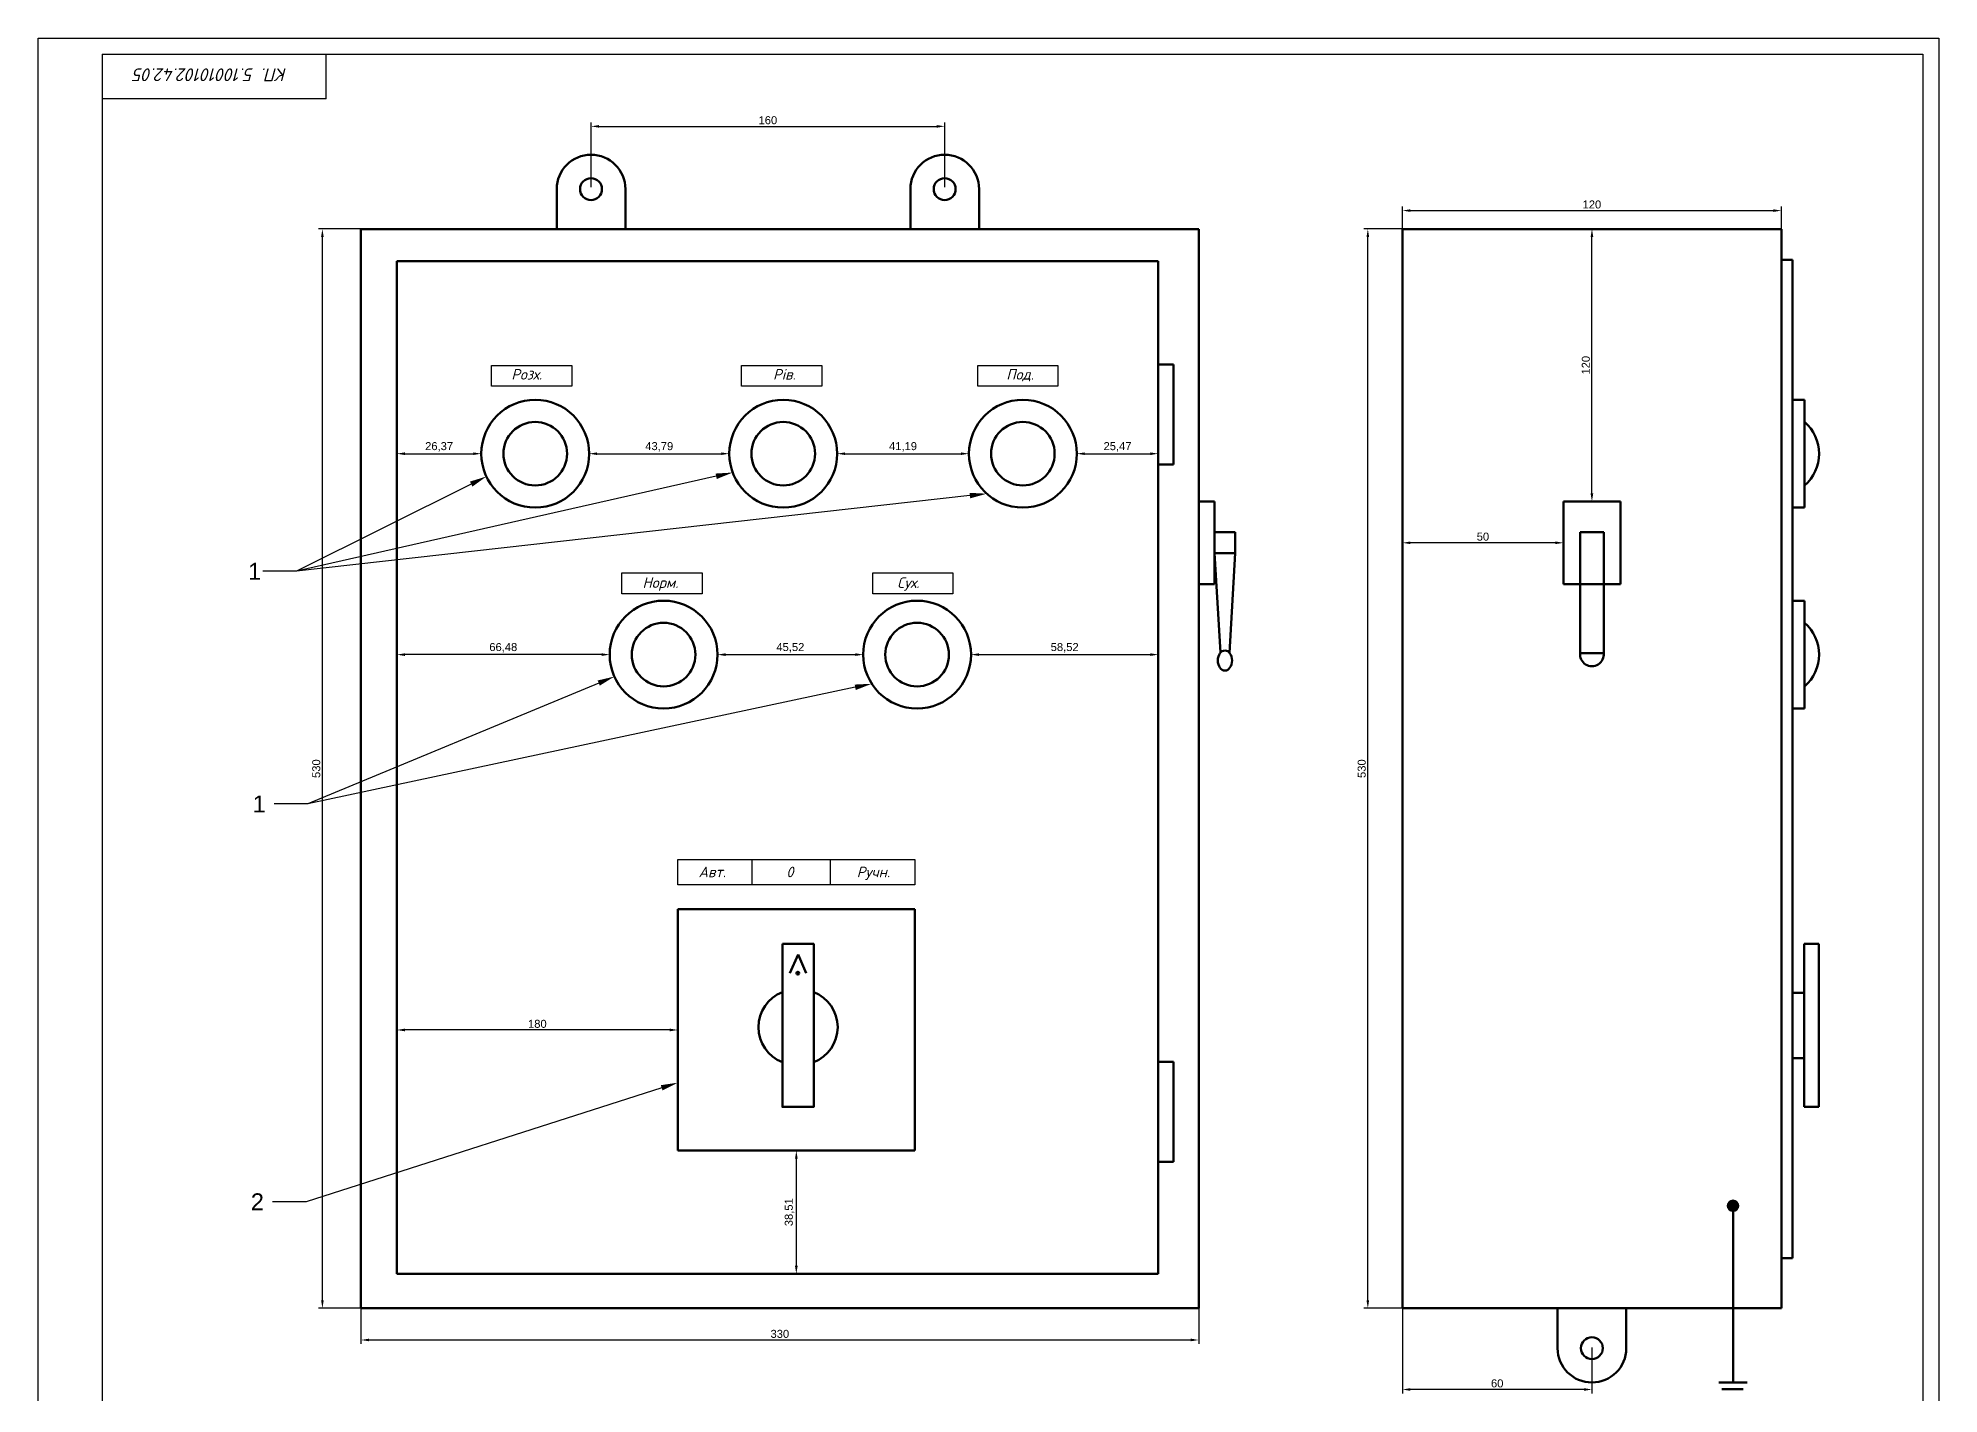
# Model space of a CAD drawing. Header units: millimetres. Extents: x 1158 to 1752, y 1553 to 2378.
# Drawn here: x 1158 to 1752, y 1954 to 2378 of the extents above; entities that cross this region are included whole.
import ezdxf
from ezdxf import colors
from ezdxf.entities.mleader import LeaderData, LeaderLine
from ezdxf.math import Vec2, Vec3

# ---------------------------------------------------------------- set-up
doc = ezdxf.new("R2010")
doc.units = ezdxf.units.MM
for name, color, linetype, lineweight in [('Osnova', 7, 'Continuous', 200), ('ramka', 7, 'Continuous', 40), ('ОСН', 7, 'Continuous', 35)]:
    doc.layers.add(name, color=color, linetype=linetype, lineweight=lineweight)
doc.styles.get("Standard").update_dxf_attribs({"font": 'arial.ttf'})
doc.styles.add('style1', font='isocpeur.ttf', dxfattribs={"oblique": 15, "height": 3})
doc.dimstyles.new('ISO-25', dxfattribs={"dimtxt": 2.5, "dimasz": 2.5, "dimexe": 1.25, "dimexo": 0.625, "dimtad": 1, "dimtxsty": 'Standard', "dimcen": 2.5, "dimadec": 0, "dimazin": 0, "dimtfac": 1, "dimtmove": 0, "dimatfit": 3, "dimfxl": 1, "dimarcsym": 0})

# ---------------------------------------------------------------- blocks, each defined once
blk = doc.blocks.new('*D10')
at = {"color": 0, "lineweight": -2, "transparency": 16777216}
for p, q in [((1270.28, 2185.87), (1270.28, 2186.5)), ((1336.76, 2185.87), (1336.76, 2186.5)), ((1334.26, 2185.25), (1272.78, 2185.25))]:
    blk.add_line(p, q, dxfattribs=at)
at = {"color": 0, "lineweight": 25, "transparency": 16777216}
for points in [[(1272.78, 2185.67), (1272.78, 2184.83), (1270.28, 2185.25)], [(1334.26, 2185.67), (1334.26, 2184.83), (1336.76, 2185.25)]]:
    blk.add_solid(points, dxfattribs=at)
at = {"layer": 'Defpoints', "color": 0, "lineweight": 25, "transparency": 16777216}
for p in [(1270.28, 2185.25), (1270.28, 2185.25), (1336.76, 2185.25)]:
    blk.add_point(p, dxfattribs=at)
at = {"color": 0, "transparency": 16777216, "insert": (1303.52, 2187.38), "char_height": 2.5, "attachment_point": 5}
blk.add_mtext('66,48', dxfattribs=at)
blk = doc.blocks.new('*D11')
at = {"color": 0, "lineweight": -2, "transparency": 16777216}
for p, q in [((1370.46, 2185.87), (1370.46, 2186.5)), ((1415.98, 2185.87), (1415.98, 2186.5)), ((1372.96, 2185.25), (1413.48, 2185.25))]:
    blk.add_line(p, q, dxfattribs=at)
at = {"color": 0, "lineweight": 25, "transparency": 16777216}
for points in [[(1372.96, 2185.67), (1372.96, 2184.83), (1370.46, 2185.25)], [(1413.48, 2185.67), (1413.48, 2184.83), (1415.98, 2185.25)]]:
    blk.add_solid(points, dxfattribs=at)
at = {"layer": 'Defpoints', "color": 0, "lineweight": 25, "transparency": 16777216}
for p in [(1370.46, 2185.25), (1415.98, 2185.25), (1415.98, 2185.25)]:
    blk.add_point(p, dxfattribs=at)
at = {"color": 0, "transparency": 16777216, "insert": (1393.22, 2187.38), "char_height": 2.5, "attachment_point": 5}
blk.add_mtext('45,52', dxfattribs=at)
blk = doc.blocks.new('*D12')
at = {"color": 0, "lineweight": -2, "transparency": 16777216}
for p, q in [((1449.68, 2184.62), (1449.68, 2184)), ((1452.18, 2185.25), (1505.7, 2185.25)), ((1508.2, 2184.62), (1508.2, 2184))]:
    blk.add_line(p, q, dxfattribs=at)
at = {"color": 0, "lineweight": 25, "transparency": 16777216}
for points in [[(1452.18, 2185.67), (1452.18, 2184.83), (1449.68, 2185.25)], [(1505.7, 2185.67), (1505.7, 2184.83), (1508.2, 2185.25)]]:
    blk.add_solid(points, dxfattribs=at)
at = {"layer": 'Defpoints', "color": 0, "lineweight": 25, "transparency": 16777216}
for p in [(1449.68, 2185.25), (1508.2, 2185.25), (1508.2, 2185.25)]:
    blk.add_point(p, dxfattribs=at)
at = {"color": 0, "transparency": 16777216, "insert": (1478.94, 2187.38), "char_height": 2.5, "attachment_point": 5}
blk.add_mtext('58,52', dxfattribs=at)
blk = doc.blocks.new('*D13')
at = {"color": 0, "lineweight": -2, "transparency": 16777216}
for p, q in [((1394.46, 2030.22), (1393.84, 2030.22)), ((1395.09, 2027.72), (1395.09, 1994.22)), ((1394.46, 1991.72), (1393.84, 1991.72))]:
    blk.add_line(p, q, dxfattribs=at)
at = {"color": 0, "lineweight": 25, "transparency": 16777216}
for points in [[(1394.67, 2027.72), (1395.51, 2027.72), (1395.09, 2030.22)], [(1394.67, 1994.22), (1395.51, 1994.22), (1395.09, 1991.72)]]:
    blk.add_solid(points, dxfattribs=at)
at = {"layer": 'Defpoints', "color": 0, "lineweight": 25, "transparency": 16777216}
for p in [(1395.09, 2030.22), (1395.09, 1991.72), (1395.09, 1991.72)]:
    blk.add_point(p, dxfattribs=at)
at = {"color": 0, "transparency": 16777216, "insert": (1392.96, 2010.97), "char_height": 2.5, "attachment_point": 5, "rotation": 90}
blk.add_mtext('38,51', dxfattribs=at)
blk = doc.blocks.new('*D14')
at = {"color": 0, "lineweight": -2, "transparency": 16777216}
for p, q in [((1270.28, 2067.31), (1270.28, 2066.68)), ((1355.54, 2067.93), (1272.78, 2067.93)), ((1358.04, 2067.31), (1358.04, 2066.68))]:
    blk.add_line(p, q, dxfattribs=at)
at = {"color": 0, "lineweight": 25, "transparency": 16777216}
for points in [[(1272.78, 2068.35), (1272.78, 2067.52), (1270.28, 2067.93)], [(1355.54, 2068.35), (1355.54, 2067.52), (1358.04, 2067.93)]]:
    blk.add_solid(points, dxfattribs=at)
at = {"layer": 'Defpoints', "color": 0, "lineweight": 25, "transparency": 16777216}
for p in [(1270.28, 2067.93), (1270.28, 2067.93), (1358.04, 2067.93)]:
    blk.add_point(p, dxfattribs=at)
at = {"color": 0, "transparency": 16777216, "insert": (1314.16, 2069.84), "char_height": 2.5, "attachment_point": 5}
blk.add_mtext('180', dxfattribs=at)
blk = doc.blocks.new('*D5')
at = {"color": 0, "lineweight": -2, "transparency": 16777216}
for p, q in [((1259.06, 1981.15), (1259.06, 1969.79)), ((1520.82, 1981.15), (1520.82, 1969.79)), ((1261.56, 1971.04), (1518.32, 1971.04))]:
    blk.add_line(p, q, dxfattribs=at)
at = {"color": 0, "lineweight": 25, "transparency": 16777216}
for points in [[(1261.56, 1971.46), (1261.56, 1970.63), (1259.06, 1971.04)], [(1518.32, 1971.46), (1518.32, 1970.63), (1520.82, 1971.04)]]:
    blk.add_solid(points, dxfattribs=at)
at = {"layer": 'Defpoints', "color": 0, "lineweight": 25, "transparency": 16777216}
for p in [(1259.06, 1981.78), (1520.82, 1981.78), (1520.82, 1971.04)]:
    blk.add_point(p, dxfattribs=at)
at = {"color": 0, "transparency": 16777216, "insert": (1389.94, 1972.94), "char_height": 2.5, "attachment_point": 5}
blk.add_mtext('330', dxfattribs=at)
blk = doc.blocks.new('*D6')
at = {"color": 0, "lineweight": -2, "transparency": 16777216}
for p, q in [((1259.26, 2318.28), (1245.75, 2318.28)), ((1247, 1983.45), (1247, 2315.78)), ((1259.26, 1980.95), (1245.75, 1980.95))]:
    blk.add_line(p, q, dxfattribs=at)
at = {"color": 0, "lineweight": 25, "transparency": 16777216}
for points in [[(1246.59, 2315.78), (1247.42, 2315.78), (1247, 2318.28)], [(1246.59, 1983.45), (1247.42, 1983.45), (1247, 1980.95)]]:
    blk.add_solid(points, dxfattribs=at)
at = {"layer": 'Defpoints', "color": 0, "lineweight": 25, "transparency": 16777216}
for p in [(1247, 2318.28), (1259.88, 2318.28), (1259.88, 1980.95)]:
    blk.add_point(p, dxfattribs=at)
at = {"color": 0, "transparency": 16777216, "insert": (1245.1, 2149.61), "char_height": 2.5, "attachment_point": 5, "rotation": 90}
blk.add_mtext('530', dxfattribs=at)
blk = doc.blocks.new('*D15')
at = {"color": 0, "lineweight": -2, "transparency": 16777216}
for p, q in [((1330.94, 2331.37), (1330.94, 2351.61)), ((1333.44, 2350.36), (1438.95, 2350.36)), ((1441.45, 2331.37), (1441.45, 2351.61))]:
    blk.add_line(p, q, dxfattribs=at)
at = {"color": 0, "lineweight": 25, "transparency": 16777216}
for points in [[(1333.44, 2350.77), (1333.44, 2349.94), (1330.94, 2350.36)], [(1438.95, 2350.77), (1438.95, 2349.94), (1441.45, 2350.36)]]:
    blk.add_solid(points, dxfattribs=at)
at = {"layer": 'Defpoints', "color": 0, "lineweight": 25, "transparency": 16777216}
for p in [(1441.45, 2350.36), (1330.94, 2330.75), (1441.45, 2330.75)]:
    blk.add_point(p, dxfattribs=at)
at = {"color": 0, "transparency": 16777216, "insert": (1386.2, 2352.26), "char_height": 2.5, "attachment_point": 5}
blk.add_mtext('160', dxfattribs=at)
blk = doc.blocks.new('*D7')
at = {"color": 0, "lineweight": -2, "transparency": 16777216}
for p, q in [((1584.49, 1981.15), (1584.49, 1954.31)), ((1643.69, 1968.68), (1643.69, 1954.31)), ((1641.19, 1955.56), (1586.99, 1955.56))]:
    blk.add_line(p, q, dxfattribs=at)
at = {"color": 0, "lineweight": 25, "transparency": 16777216}
for points in [[(1586.99, 1955.98), (1586.99, 1955.14), (1584.49, 1955.56)], [(1641.19, 1955.98), (1641.19, 1955.14), (1643.69, 1955.56)]]:
    blk.add_solid(points, dxfattribs=at)
at = {"layer": 'Defpoints', "color": 0, "lineweight": 25, "transparency": 16777216}
for p in [(1584.49, 1981.78), (1643.69, 1969.31), (1584.49, 1955.56)]:
    blk.add_point(p, dxfattribs=at)
at = {"color": 0, "transparency": 16777216, "insert": (1614.09, 1957.46), "char_height": 2.5, "attachment_point": 5}
blk.add_mtext('60', dxfattribs=at)
blk = doc.blocks.new('*D8')
at = {"color": 0, "lineweight": -2, "transparency": 16777216}
for p, q in [((1584.69, 2318.28), (1572.42, 2318.28)), ((1573.67, 1983.45), (1573.67, 2315.78)), ((1584.69, 1980.95), (1572.42, 1980.95))]:
    blk.add_line(p, q, dxfattribs=at)
at = {"color": 0, "lineweight": 25, "transparency": 16777216}
for points in [[(1573.25, 2315.78), (1574.08, 2315.78), (1573.67, 2318.28)], [(1573.25, 1983.45), (1574.08, 1983.45), (1573.67, 1980.95)]]:
    blk.add_solid(points, dxfattribs=at)
at = {"layer": 'Defpoints', "color": 0, "lineweight": 25, "transparency": 16777216}
for p in [(1573.67, 2318.28), (1585.32, 2318.28), (1585.32, 1980.95)]:
    blk.add_point(p, dxfattribs=at)
at = {"color": 0, "transparency": 16777216, "insert": (1571.76, 2149.61), "char_height": 2.5, "attachment_point": 5, "rotation": 90}
blk.add_mtext('530', dxfattribs=at)
blk = doc.blocks.new('*D9')
at = {"color": 0, "lineweight": -2, "transparency": 16777216}
for p, q in [((1584.49, 2318.08), (1584.49, 2325.28)), ((1586.99, 2324.03), (1700.39, 2324.03)), ((1702.89, 2318.08), (1702.89, 2325.28))]:
    blk.add_line(p, q, dxfattribs=at)
at = {"color": 0, "lineweight": 25, "transparency": 16777216}
for points in [[(1586.99, 2324.44), (1586.99, 2323.61), (1584.49, 2324.03)], [(1700.39, 2324.44), (1700.39, 2323.61), (1702.89, 2324.03)]]:
    blk.add_solid(points, dxfattribs=at)
at = {"layer": 'Defpoints', "color": 0, "lineweight": 25, "transparency": 16777216}
for p in [(1702.89, 2324.03), (1584.49, 2317.45), (1702.89, 2317.45)]:
    blk.add_point(p, dxfattribs=at)
at = {"color": 0, "transparency": 16777216, "insert": (1643.69, 2325.93), "char_height": 2.5, "attachment_point": 5}
blk.add_mtext('120', dxfattribs=at)
blk = doc.blocks.new('*D16')
at = {"color": 0, "lineweight": -2, "transparency": 16777216}
for p, q in [((1584.49, 2220.83), (1584.49, 2221.45)), ((1632.3, 2220.2), (1586.99, 2220.2)), ((1634.8, 2220.83), (1634.8, 2221.45))]:
    blk.add_line(p, q, dxfattribs=at)
at = {"color": 0, "lineweight": 25, "transparency": 16777216}
for points in [[(1586.99, 2220.62), (1586.99, 2219.79), (1584.49, 2220.2)], [(1632.3, 2220.62), (1632.3, 2219.79), (1634.8, 2220.2)]]:
    blk.add_solid(points, dxfattribs=at)
at = {"layer": 'Defpoints', "color": 0, "lineweight": 25, "transparency": 16777216}
for p in [(1584.49, 2220.2), (1584.49, 2220.2), (1634.8, 2220.2)]:
    blk.add_point(p, dxfattribs=at)
at = {"color": 0, "transparency": 16777216, "insert": (1609.64, 2222.11), "char_height": 2.5, "attachment_point": 5}
blk.add_mtext('50', dxfattribs=at)
blk = doc.blocks.new('*D17')
at = {"color": 0, "lineweight": -2, "transparency": 16777216}
for p, q in [((1643.07, 2318.28), (1642.44, 2318.28)), ((1643.69, 2235.62), (1643.69, 2315.78)), ((1643.07, 2233.12), (1642.44, 2233.12))]:
    blk.add_line(p, q, dxfattribs=at)
at = {"color": 0, "lineweight": 25, "transparency": 16777216}
for points in [[(1643.28, 2315.78), (1644.11, 2315.78), (1643.69, 2318.28)], [(1643.28, 2235.62), (1644.11, 2235.62), (1643.69, 2233.12)]]:
    blk.add_solid(points, dxfattribs=at)
at = {"layer": 'Defpoints', "color": 0, "lineweight": 25, "transparency": 16777216}
for p in [(1643.69, 2318.28), (1643.69, 2318.28), (1643.69, 2233.12)]:
    blk.add_point(p, dxfattribs=at)
at = {"color": 0, "transparency": 16777216, "insert": (1641.79, 2275.7), "char_height": 2.5, "attachment_point": 5, "rotation": 90}
blk.add_mtext('120', dxfattribs=at)
blk = doc.blocks.new('*D31')
at = {"color": 0, "lineweight": -2, "transparency": 16777216}
for p, q in [((1482.72, 2248.67), (1482.72, 2249.3)), ((1485.22, 2248.05), (1505.7, 2248.05)), ((1508.2, 2248.67), (1508.2, 2249.3))]:
    blk.add_line(p, q, dxfattribs=at)
at = {"color": 0, "lineweight": 25, "transparency": 16777216}
for points in [[(1485.22, 2248.46), (1485.22, 2247.63), (1482.72, 2248.05)], [(1505.7, 2248.46), (1505.7, 2247.63), (1508.2, 2248.05)]]:
    blk.add_solid(points, dxfattribs=at)
at = {"layer": 'Defpoints', "color": 0, "lineweight": 25, "transparency": 16777216}
for p in [(1482.72, 2248.05), (1508.2, 2248.05), (1508.2, 2248.05)]:
    blk.add_point(p, dxfattribs=at)
at = {"color": 0, "lineweight": 25, "transparency": 16777216, "insert": (1495.46, 2250.18), "char_height": 2.5, "attachment_point": 5}
blk.add_mtext('25,47', dxfattribs=at)
blk = doc.blocks.new('*D32')
at = {"color": 0, "lineweight": -2, "transparency": 16777216}
for p, q in [((1270.28, 2247.42), (1270.28, 2246.8)), ((1272.78, 2248.05), (1294.15, 2248.05)), ((1296.65, 2247.42), (1296.65, 2246.8))]:
    blk.add_line(p, q, dxfattribs=at)
at = {"color": 0, "lineweight": 25, "transparency": 16777216}
for points in [[(1272.78, 2248.46), (1272.78, 2247.63), (1270.28, 2248.05)], [(1294.15, 2248.46), (1294.15, 2247.63), (1296.65, 2248.05)]]:
    blk.add_solid(points, dxfattribs=at)
at = {"layer": 'Defpoints', "color": 0, "lineweight": 25, "transparency": 16777216}
for p in [(1270.28, 2248.05), (1296.65, 2248.05), (1296.65, 2248.05)]:
    blk.add_point(p, dxfattribs=at)
at = {"color": 0, "lineweight": 25, "transparency": 16777216, "insert": (1283.47, 2250.18), "char_height": 2.5, "attachment_point": 5}
blk.add_mtext('26,37', dxfattribs=at)
blk = doc.blocks.new('*D33')
at = {"color": 0, "lineweight": -2, "transparency": 16777216}
for p, q in [((1330.35, 2248.67), (1330.35, 2249.3)), ((1332.85, 2248.05), (1371.64, 2248.05)), ((1374.14, 2248.67), (1374.14, 2249.3))]:
    blk.add_line(p, q, dxfattribs=at)
at = {"color": 0, "lineweight": 25, "transparency": 16777216}
for points in [[(1332.85, 2248.46), (1332.85, 2247.63), (1330.35, 2248.05)], [(1371.64, 2248.46), (1371.64, 2247.63), (1374.14, 2248.05)]]:
    blk.add_solid(points, dxfattribs=at)
at = {"layer": 'Defpoints', "color": 0, "lineweight": 25, "transparency": 16777216}
for p in [(1330.35, 2248.05), (1374.14, 2248.05), (1374.14, 2248.05)]:
    blk.add_point(p, dxfattribs=at)
at = {"color": 0, "lineweight": 25, "transparency": 16777216, "insert": (1352.25, 2250.18), "char_height": 2.5, "attachment_point": 5}
blk.add_mtext('43,79', dxfattribs=at)
blk = doc.blocks.new('*D34')
at = {"color": 0, "lineweight": -2, "transparency": 16777216}
for p, q in [((1407.84, 2247.42), (1407.84, 2246.8)), ((1410.34, 2248.05), (1446.53, 2248.05)), ((1449.03, 2247.42), (1449.03, 2246.8))]:
    blk.add_line(p, q, dxfattribs=at)
at = {"color": 0, "lineweight": 25, "transparency": 16777216}
for points in [[(1410.34, 2248.46), (1410.34, 2247.63), (1407.84, 2248.05)], [(1446.53, 2248.46), (1446.53, 2247.63), (1449.03, 2248.05)]]:
    blk.add_solid(points, dxfattribs=at)
at = {"layer": 'Defpoints', "color": 0, "lineweight": 25, "transparency": 16777216}
for p in [(1407.84, 2248.05), (1449.03, 2248.05), (1449.03, 2248.05)]:
    blk.add_point(p, dxfattribs=at)
at = {"color": 0, "lineweight": 25, "transparency": 16777216, "insert": (1428.43, 2250.18), "char_height": 2.5, "attachment_point": 5}
blk.add_mtext('41,19', dxfattribs=at)

msp = doc.modelspace()

# ---------------------------------------------------------------- hatches: boundary and pattern name
at = {"lineweight": 70}
h = msp.add_hatch(color=256, dxfattribs=at)
h.dxf.hatch_style = 1
h.paths.add_polyline_path([(1395.127, 2085.682, 1), (1395.981, 2085.682, 1)])
h = msp.add_hatch(color=256, dxfattribs=at)
h.dxf.hatch_style = 1
h.paths.add_polyline_path([(1689.377, 2012.996, 1), (1686.177, 2012.996, 1)])

# ---------------------------------------------------------------- linework, layer by layer
at = {"lineweight": 25}
for p, q in [((1158.139, 1557.971), (1158.139, 2377.971)), ((1752.139, 2377.971), (1752.139, 1552.971)), ((1178.139, 2372.971), (1178.139, 1557.971)), ((1747.139, 2372.971), (1747.139, 1557.971))]:
    msp.add_line(p, q, dxfattribs=at)
at = {"lineweight": 70}
for p, q in [((1320.215, 2330.746), (1320.215, 2318.275)), ((1341.673, 2330.746), (1341.673, 2318.275)), ((1430.725, 2330.746), (1430.725, 2318.275)), ((1452.183, 2330.746), (1452.183, 2318.275)), ((1259.06, 2318.275), (1259.06, 1980.951)), ((1520.822, 2318.275), (1259.06, 2318.275)), ((1520.822, 1980.951), (1520.822, 2318.275)), ((1584.492, 2318.275), (1702.893, 2318.275)), ((1584.492, 1980.951), (1584.492, 2318.275)), ((1702.893, 2318.275), (1702.893, 1980.951)), ((1270.281, 2308.198), (1270.281, 1991.715)), ((1508.2, 2308.198), (1270.281, 2308.198)), ((1508.2, 1991.715), (1508.2, 2308.198)), ((1702.893, 2308.648), (1706.392, 2308.648)), ((1706.392, 2308.648), (1706.392, 1996.595)), ((1508.2, 2275.958), (1512.931, 2275.958)), ((1512.931, 2275.958), (1512.931, 2244.685)), ((1710.11, 2264.897), (1706.392, 2264.897)), ((1710.11, 2264.897), (1710.11, 2231.199)), ((1512.931, 2244.685), (1508.2, 2244.685)), ((1520.822, 2233.115), (1525.808, 2233.115)), ((1525.808, 2233.115), (1525.808, 2207.293)), ((1643.692, 2233.115), (1634.798, 2233.115)), ((1634.798, 2233.115), (1634.798, 2207.293)), ((1652.586, 2233.115), (1643.692, 2233.115)), ((1652.586, 2207.293), (1652.586, 2233.115)), ((1710.11, 2231.199), (1706.392, 2231.199)), ((1525.808, 2216.913), (1525.808, 2223.495)), ((1525.808, 2223.495), (1532.219, 2223.495)), ((1532.219, 2223.495), (1532.219, 2216.913)), ((1643.692, 2223.492), (1640.017, 2223.492)), ((1640.017, 2223.492), (1640.017, 2185.755)), ((1647.367, 2223.492), (1643.692, 2223.492)), ((1647.367, 2185.755), (1647.367, 2223.492)), ((1532.219, 2216.913), (1525.808, 2216.913)), ((1525.808, 2216.913), (1527.681, 2185.892)), ((1532.219, 2216.913), (1530.394, 2185.86)), ((1525.808, 2207.293), (1520.822, 2207.293)), ((1634.798, 2207.293), (1652.586, 2207.293)), ((1706.392, 2202.097), (1710.11, 2202.097)), ((1710.11, 2202.097), (1710.11, 2168.399)), ((1640.017, 2185.755), (1647.367, 2185.755)), ((1710.11, 2168.399), (1706.392, 2168.399)), ((1358.042, 2105.646), (1358.042, 2030.221)), ((1432.136, 2105.646), (1358.042, 2105.646)), ((1432.136, 2030.221), (1432.136, 2105.646)), ((1393.047, 2085.682), (1395.644, 2091.568)), ((1395.644, 2091.568), (1398.162, 2085.682)), ((1709.976, 2094.825), (1714.602, 2094.825)), ((1709.998, 2043.868), (1709.998, 2094.825)), ((1714.602, 2094.825), (1714.602, 2043.868)), ((1709.998, 2079.577), (1706.392, 2079.577)), ((1508.2, 2057.967), (1512.931, 2057.967)), ((1512.931, 2057.967), (1512.931, 2026.693)), ((1709.998, 2059.116), (1706.392, 2059.116)), ((1714.602, 2043.868), (1709.998, 2043.868)), ((1358.042, 2030.221), (1432.136, 2030.221)), ((1512.931, 2026.693), (1508.2, 2026.693)), ((1687.777, 2011.396), (1687.777, 1957.707)), ((1706.392, 1996.595), (1702.893, 1996.595)), ((1270.281, 1991.715), (1508.2, 1991.715)), ((1259.06, 1980.951), (1520.822, 1980.951)), ((1702.893, 1980.951), (1584.492, 1980.951)), ((1632.963, 1968.481), (1632.963, 1980.951)), ((1632.963, 1980.951), (1654.421, 1980.951)), ((1654.421, 1968.481), (1654.421, 1980.951)), ((1687.777, 1957.707), (1683.341, 1957.707)), ((1684.28, 1955.708), (1690.988, 1955.708)), ((1692.213, 1957.707), (1687.777, 1957.707))]:
    msp.add_line(p, q, dxfattribs=at)
for p, q in [((1381.332, 2113.289), (1381.332, 2121.166)), ((1405.669, 2121.166), (1405.669, 2113.289))]:
    msp.add_line(p, q)
for points in [[(1299.834, 2275.654), (1324.896, 2275.654), (1324.896, 2269.114), (1299.834, 2269.114)], [(1377.977, 2275.654), (1403.039, 2275.654), (1403.039, 2269.114), (1377.977, 2269.114)], [(1451.783, 2275.654), (1476.845, 2275.654), (1476.845, 2269.114), (1451.783, 2269.114)], [(1340.597, 2210.786), (1365.658, 2210.786), (1365.658, 2204.246), (1340.597, 2204.246)], [(1418.952, 2210.786), (1444.013, 2210.786), (1444.013, 2204.246), (1418.952, 2204.246)], [(1358.042, 2121.166), (1432.136, 2121.166), (1432.136, 2113.289), (1358.042, 2113.289)]]:
    msp.add_lwpolyline(points, close=True)
msp.add_lwpolyline([(1390.755, 2094.825), (1400.532, 2094.825), (1400.532, 2043.868), (1390.755, 2043.868)], close=True, dxfattribs=at)
for centre, radius in [((1330.944, 2330.746), 3.42), ((1441.454, 2330.746), 3.42), ((1313.502, 2248.048), 16.849), ((1390.991, 2248.048), 16.849), ((1465.876, 2248.048), 16.849), ((1313.502, 2248.048), 9.937), ((1390.991, 2248.048), 9.937), ((1465.876, 2248.048), 9.937), ((1353.613, 2185.248), 16.849), ((1432.832, 2185.248), 16.849), ((1353.613, 2185.248), 9.937), ((1432.832, 2185.248), 9.937), ((1395.554, 2085.682), 0.427), ((1687.777, 2012.996), 1.6), ((1643.692, 1968.481), 3.42)]:
    msp.add_circle(centre, radius, dxfattribs=at)
for centre, radius, start, end in [((1330.944, 2330.743), 10.729, 0.014221, 179.985779), ((1441.454, 2330.743), 10.729, 0.014221, 179.985779), ((1701.569, 2248.048), 13.103, 310.681833, 49.318167), ((1701.569, 2185.248), 13.103, 310.681833, 49.318167), ((1643.692, 2185.31), 3.702, 173.100691, 6.899309), ((1395.061, 2068.797), 11.785, 111.430325, 248.569675), ((1396.226, 2068.797), 11.785, 291.430325, 68.569675), ((1643.692, 1968.483), 10.729, 180.014221, 359.985779)]:
    msp.add_arc(centre, radius, start, end, dxfattribs=at)
msp.add_ellipse((1529.023, 2183.4), major_axis=(0, 3.125), ratio=0.7113062, dxfattribs=at)
at = {"layer": 'Osnova', "color": 0, "lineweight": 25}
msp.add_line((1158.139, 2377.971), (1752.139, 2377.971), dxfattribs=at)
at = {"layer": 'ramka', "linetype": 'ByBlock', "lineweight": 25}
for p, q in [((1178.139, 2372.971), (1747.139, 2372.971)), ((1248.139, 2358.971), (1248.139, 2372.971)), ((1248.139, 2358.971), (1178.139, 2358.971))]:
    msp.add_line(p, q, dxfattribs=at)
at = {"layer": 'ОСН', "lineweight": 25}
msp.add_line((1178.139, 2372.971), (1178.139, 2358.971), dxfattribs=at)

# ---------------------------------------------------------------- texts
at = {"lineweight": 25, "insert": (1235.975, 2364.487), "char_height": 4, "width": 180.62222, "attachment_point": 1, "rotation": 180, "style": 'style1'}
msp.add_mtext('КП. 5.10010102.42.05', dxfattribs=at)
at = {"char_height": 3.3, "attachment_point": 1}
for s, insert in [('{\\fISOCPEUR|b0|i1|c204|p34;Розх.}', (1306.035, 2274.507)), ('{\\fISOCPEUR|b0|i1|c204|p34;Рів.}', (1387.818, 2274.507)), ('{\\fISOCPEUR|b0|i1|c204|p34;Под.}', (1460.691, 2274.507)), ('{\\fISOCPEUR|b0|i1|c204|p34;Норм.}', (1347.018, 2209.402)), ('{\\fISOCPEUR|b0|i1|c204|p34;Сух.}', (1426.633, 2209.402)), ('{\\fISOCPEUR|b0|i1|c204|p34;Авт.}', (1364.525, 2118.97)), ('{\\fISOCPEUR|b0|i1|c204|p34;0}', (1391.945, 2118.97)), ('{\\fISOCPEUR|b0|i1|c204|p34;Ручн.}', (1413.961, 2118.97))]:
    msp.add_mtext_dynamic_manual_height_columns(s, width=14.07889, gutter_width=12.5, heights=[0], dxfattribs=dict(at, insert=insert))

# ---------------------------------------------------------------- dimensions: what is measured, and where the dimension line sits
for base, p1, p2, text, picture, middle in [((1441.454, 2350.358), (1330.944, 2330.746), (1441.454, 2330.746), '160', '*D15', (1386.199, 2352.259)), ((1702.893, 2324.028), (1584.492, 2317.45), (1702.893, 2317.45), '120', '*D9', (1643.692, 2325.929)), ((1584.492, 2220.204), (1634.798, 2220.204), (1584.492, 2220.204), '50', '*D16', (1609.645, 2222.105)), ((1270.281, 2067.934), (1358.042, 2067.934), (1270.281, 2067.934), '180', '*D14', (1314.161, 2069.835)), ((1520.822, 1971.043), (1259.06, 1981.776), (1520.822, 1981.776), '330', '*D5', (1389.941, 1972.945)), ((1584.492, 1955.558), (1643.692, 1969.306), (1584.492, 1981.776), '60', '*D7', (1614.092, 1957.46))]:
    dim = msp.add_linear_dim(base=base, p1=p1, p2=p2, text=text, dimstyle='ISO-25')
    dim.commit()
    dim.dimension.update_dxf_attribs({"geometry": picture, "text_midpoint": middle})
for base, p1, p2, text, picture, middle in [((1247.002, 2318.275), (1259.885, 1980.951), (1259.885, 2318.275), '530', '*D6', (1245.1, 2149.613)), ((1573.665, 2318.275), (1585.317, 1980.951), (1585.317, 2318.275), '530', '*D8', (1571.763, 2149.613)), ((1643.692, 2318.275), (1643.692, 2233.115), (1643.692, 2318.275), '120', '*D17', (1641.791, 2275.695))]:
    dim = msp.add_linear_dim(base=base, p1=p1, p2=p2, angle=90, text=text, dimstyle='ISO-25')
    dim.commit()
    dim.dimension.update_dxf_attribs({"geometry": picture, "text_midpoint": middle})
at = {"lineweight": 25}
for base, p1, p2, picture, middle in [((1296.653, 2248.048), (1270.281, 2248.048), (1296.653, 2248.048), '*D32', (1283.467, 2250.175)), ((1374.142, 2248.048), (1330.351, 2248.048), (1374.142, 2248.048), '*D33', (1352.246, 2250.175)), ((1449.027, 2248.048), (1407.84, 2248.048), (1449.027, 2248.048), '*D34', (1428.433, 2250.175)), ((1508.1997, 2248.0477), (1482.7248, 2248.0477), (1508.1997, 2248.0477), '*D31', (1495.4623, 2250.1751))]:
    dim = msp.add_linear_dim(base=base, p1=p1, p2=p2, dimstyle='ISO-25', dxfattribs=at)
    dim.commit()
    dim.dimension.update_dxf_attribs({"geometry": picture, "text_midpoint": middle})
for base, p1, p2, picture, middle in [((1270.281, 2185.248), (1336.764, 2185.248), (1270.281, 2185.248), '*D10', (1303.522, 2187.376)), ((1415.983, 2185.248), (1370.462, 2185.248), (1415.983, 2185.248), '*D11', (1393.222, 2187.376)), ((1508.2, 2185.248), (1449.681, 2185.248), (1508.2, 2185.248), '*D12', (1478.94, 2187.376))]:
    dim = msp.add_linear_dim(base=base, p1=p1, p2=p2, dimstyle='ISO-25')
    dim.commit()
    dim.dimension.update_dxf_attribs({"geometry": picture, "text_midpoint": middle})
dim = msp.add_linear_dim(base=(1395.089, 1991.715), p1=(1395.089, 2030.221), p2=(1395.089, 1991.715), angle=90, dimstyle='ISO-25')
dim.commit()
dim.dimension.update_dxf_attribs({"geometry": '*D13', "text_midpoint": (1392.961, 2010.968)})

# ---------------------------------------------------------------- leaders
ml = msp.add_multileader_mtext('Standard')
ml.set_content('1', color=256)
ml.set_leader_properties()
ml.build(insert=Vec2(0, 0))
ml.multileader.update_dxf_attribs({"arrow_head_size": 5.28})
ctx = ml.context
ctx.base_point, ctx.char_height, ctx.arrow_head_size, ctx.landing_gap_size, ctx.plane_origin = Vec3(1221.155, 2211.303), 5.28, 5.28, 2.64, Vec3(1298.235, 2240.919)
notes = []
notes.append((ctx, [(0, (1, 1, 0), (1238.94, 2211.303), (-1, 0), 10.56, [(0, [(1298.235, 2240.919)], 0, [])])]))
ctx.mtext.insert, ctx.mtext.width, ctx.mtext.flow_direction = Vec3(1223.795, 2213.943), 7.86289, 5
ml = msp.add_multileader_mtext('Standard')
ml.set_content('', color=256)
ml.set_leader_properties()
ml.build(insert=Vec2(0, 0))
ml.multileader.update_dxf_attribs({"arrow_head_size": 5.28})
ctx = ml.context
ctx.base_point, ctx.char_height, ctx.arrow_head_size, ctx.landing_gap_size, ctx.plane_origin = Vec3(1223.1, 2211.303), 5.28, 5.28, 2.64, Vec3(1375.205, 2242.157)
ctx.text_align_type = 2
notes.append((ctx, [(0, (1, 1, 0), (1238.94, 2211.303), (-1, 0), 10.56, [(0, [(1375.205, 2242.157)], 0, [])])]))
ctx.mtext.insert, ctx.mtext.alignment, ctx.mtext.flow_direction = Vec3(1225.74, 2213.943), 3, 5
ml = msp.add_multileader_mtext('Standard')
ml.set_content('', color=256)
ml.set_leader_properties()
ml.build(insert=Vec2(0, 0))
ml.multileader.update_dxf_attribs({"arrow_head_size": 5.28})
ctx = ml.context
ctx.base_point, ctx.char_height, ctx.arrow_head_size, ctx.landing_gap_size, ctx.plane_origin = Vec3(1223.1, 2211.303), 5.28, 5.28, 2.64, Vec3(1454.583, 2235.543)
ctx.text_align_type = 2
notes.append((ctx, [(0, (1, 1, 0), (1238.94, 2211.303), (-1, 0), 10.56, [(0, [(1454.583, 2235.543)], 0, [])])]))
ctx.mtext.insert, ctx.mtext.alignment, ctx.mtext.flow_direction = Vec3(1225.74, 2213.943), 3, 5
ml = msp.add_multileader_mtext('Standard')
ml.set_content('1', color=256)
ml.set_leader_properties()
ml.build(insert=Vec2(0, 0))
ml.multileader.update_dxf_attribs({"arrow_head_size": 5.28})
ctx = ml.context
ctx.base_point, ctx.char_height, ctx.arrow_head_size, ctx.landing_gap_size, ctx.plane_origin = Vec3(1224.705, 2138.576), 5.28, 5.28, 2.64, Vec3(1338.223, 2178.39)
ctx.text_align_type = 2
notes.append((ctx, [(0, (1, 1, 0), (1242.49, 2138.576), (-1, 0), 10.56, [(0, [(1338.223, 2178.39)], 0, [])])]))
ctx.mtext.insert, ctx.mtext.alignment, ctx.mtext.flow_direction = Vec3(1229.29, 2141.216), 3, 5
ml = msp.add_multileader_mtext('Standard')
ml.set_content('', color=256)
ml.set_leader_properties()
ml.build(insert=Vec2(0, 0))
ml.multileader.update_dxf_attribs({"arrow_head_size": 5.28})
ctx = ml.context
ctx.base_point, ctx.char_height, ctx.arrow_head_size, ctx.landing_gap_size, ctx.plane_origin = Vec3(1226.65, 2138.576), 5.28, 5.28, 2.64, Vec3(1418.658, 2176.138)
ctx.text_align_type = 2
notes.append((ctx, [(0, (1, 1, 0), (1242.49, 2138.576), (-1, 0), 10.56, [(0, [(1418.658, 2176.138)], 0, [])])]))
ctx.mtext.insert, ctx.mtext.alignment, ctx.mtext.flow_direction = Vec3(1229.29, 2141.216), 3, 5
ml = msp.add_multileader_mtext('Standard')
ml.set_content('2', color=256)
ml.set_leader_properties()
ml.build(insert=Vec2(0, 0))
ml.multileader.update_dxf_attribs({"arrow_head_size": 5.28})
ctx = ml.context
ctx.base_point, ctx.char_height, ctx.arrow_head_size, ctx.landing_gap_size, ctx.plane_origin = Vec3(1222.606, 2014.23), 5.28, 5.28, 2.64, Vec3(1358.042, 2051.462)
ctx.text_align_type = 2
notes.append((ctx, [(0, (1, 1, 0), (1241.943, 2014.23), (-1, 0), 10.56, [(0, [(1358.042, 2051.462)], 0, [])])]))
ctx.mtext.insert, ctx.mtext.alignment, ctx.mtext.flow_direction = Vec3(1228.743, 2016.87), 3, 5
for ctx, leaders in notes:
    for number, flags, end, landing, length, lines in leaders:
        leader = LeaderData()
        leader.index, (leader.has_last_leader_line, leader.has_dogleg_vector, leader.attachment_direction) = number, flags
        leader.last_leader_point, leader.dogleg_vector, leader.dogleg_length = Vec3(end), Vec3(landing), length
        for number, points, colour, breaks in lines:
            line = LeaderLine()
            line.index, line.vertices, line.color, line.breaks = number, Vec3.list(points), colors.encode_raw_color(colour), breaks
            leader.lines.append(line)
        ctx.leaders.append(leader)

doc.saveas('drawing.dxf')
